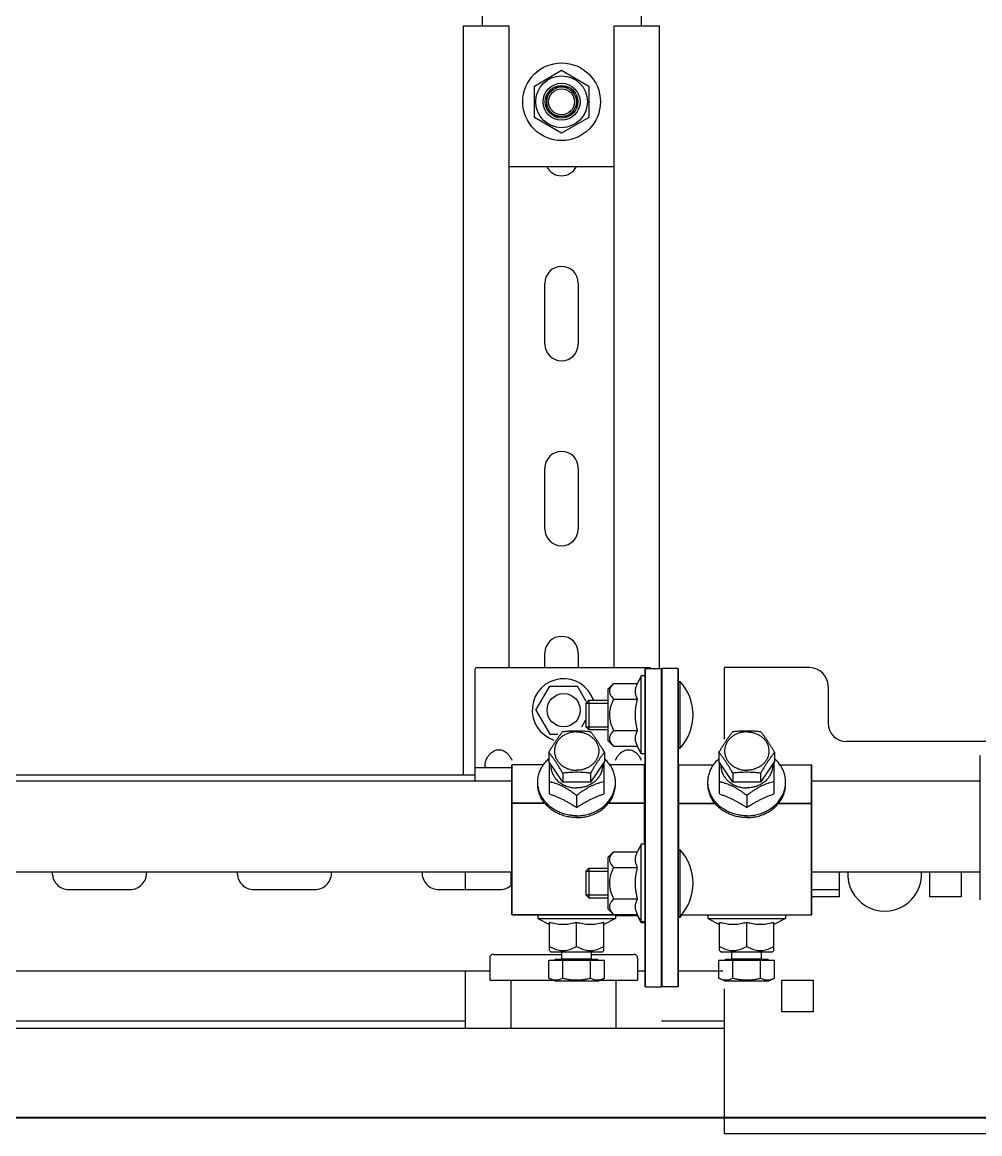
# Model space of a CAD drawing. Header units: millimetres. Extents: x 21899 to 38731, y -5425 to 3612.
# Drawn here: x 23360.2 to 23619.1, y -2794.9 to -2494.4 of the extents above; entities that cross this region are included whole.
import ezdxf

# ---------------------------------------------------------------- set-up
doc = ezdxf.new("R2010")
doc.units = ezdxf.units.MM

msp = doc.modelspace()

# ---------------------------------------------------------------- linework, layer by layer
at = {"color": 3, "linetype": 'Continuous'}
for p, q in [((23484.51, -2487.45), (23484.51, -2495.45)), ((23527.51, -2487.45), (23527.51, -2495.45)), ((23491.81, -2533.45), (23520.21, -2533.45)), ((23482.57, -2669.41), (23482.57, -2699.47)), ((23483.07, -2668.91), (23530.07, -2668.91)), ((23482.57, -2695.91), (23492.57, -2695.91))]:
    msp.add_line(p, q, dxfattribs=at)
at = {"color": 7, "linetype": 'Continuous'}
for p, q in [((23479.51, -2495.45), (23491.81, -2495.45)), ((23479.51, -2697.91), (23479.51, -2495.45)), ((23491.81, -2668.91), (23491.81, -2495.45)), ((23520.21, -2495.45), (23532.51, -2495.45)), ((23520.21, -2668.91), (23520.21, -2495.45)), ((23532.51, -2669.16), (23532.51, -2495.45)), ((23498.65, -2511.7), (23506.01, -2507.45)), ((23506.01, -2507.45), (23513.37, -2511.7)), ((23498.65, -2520.2), (23498.65, -2511.7)), ((23513.37, -2511.7), (23513.37, -2520.2)), ((23502.01, -2517.75), (23502.01, -2514.14)), ((23504.21, -2511.95), (23507.8, -2511.95)), ((23510.01, -2514.14), (23510.01, -2517.75)), ((23506.01, -2524.45), (23498.65, -2520.2)), ((23507.8, -2519.95), (23504.21, -2519.95)), ((23513.37, -2520.2), (23506.01, -2524.45)), ((23501.51, -2581.45), (23501.51, -2564.95)), ((23510.51, -2564.95), (23510.51, -2581.45)), ((23501.51, -2631.45), (23501.51, -2614.95)), ((23510.51, -2614.95), (23510.51, -2631.45)), ((23501.51, -2668.91), (23501.51, -2664.95)), ((23510.51, -2664.95), (23510.51, -2668.91)), ((23528.57, -2755.06), (23528.57, -2669.26)), ((23528.67, -2669.16), (23532.97, -2669.16)), ((23533.07, -2669.26), (23533.07, -2755.06)), ((23537.47, -2669.16), (23533.17, -2669.16)), ((23537.57, -2669.26), (23537.57, -2755.06)), ((23573.07, -2668.91), (23550.07, -2668.91)), ((23550.07, -2688.24), (23550.07, -2668.91)), ((23499.07, -2680.41), (23502.82, -2673.92)), ((23502.82, -2673.92), (23510.32, -2673.92)), ((23512.7, -2678.04), (23510.32, -2673.92)), ((23518.57, -2674.67), (23520.07, -2673.17)), ((23520.07, -2673.17), (23526.55, -2673.17)), ((23527.57, -2671.17), (23526.55, -2673.17)), ((23527.57, -2692.17), (23527.57, -2671.17)), ((23528.57, -2671.17), (23527.57, -2671.17)), ((23537.57, -2672.67), (23538.07, -2672.67)), ((23538.07, -2690.67), (23538.07, -2672.67)), ((23578.07, -2673.91), (23578.07, -2683.91)), ((23518.57, -2688.67), (23518.57, -2674.67)), ((23512.57, -2678.47), (23513.37, -2677.67)), ((23512.57, -2678.47), (23512.57, -2684.87)), ((23513.37, -2677.67), (23513.37, -2683.67)), ((23513.37, -2677.67), (23518.57, -2677.67)), ((23520.07, -2677.42), (23526.55, -2677.42)), ((23499.07, -2680.41), (23502.82, -2686.91)), ((23511.49, -2684.89), (23512.57, -2683.01)), ((23512.57, -2684.87), (23513.37, -2685.67)), ((23513.37, -2683.67), (23513.37, -2685.67)), ((23513.37, -2685.67), (23518.57, -2685.67)), ((23520.07, -2685.92), (23526.55, -2685.92)), ((23502.82, -2686.91), (23504.97, -2686.91)), ((23518.57, -2688.67), (23520.07, -2690.17)), ((23639.93, -2688.91), (23583.07, -2688.91)), ((23502.57, -2691.81), (23502.57, -2694.26)), ((23517.57, -2691.81), (23517.57, -2694.26)), ((23520.07, -2690.17), (23526.55, -2690.17)), ((23527.57, -2692.17), (23526.55, -2690.17)), ((23528.57, -2692.17), (23527.57, -2692.17)), ((23537.57, -2690.67), (23538.07, -2690.67)), ((23548.57, -2691.81), (23548.57, -2694.26)), ((23563.57, -2691.81), (23563.57, -2694.26)), ((23501.11, -2695.17), (23492.67, -2695.17)), ((23506.32, -2699.89), (23502.57, -2694.26)), ((23502.71, -2703.03), (23502.71, -2694.47)), ((23517.57, -2694.26), (23513.82, -2699.89)), ((23517.43, -2694.47), (23517.43, -2703.03)), ((23528.47, -2695.17), (23519.04, -2695.17)), ((23537.67, -2695.17), (23547.11, -2695.17)), ((23552.32, -2699.89), (23548.57, -2694.26)), ((23548.71, -2703.03), (23548.71, -2694.47)), ((23563.57, -2694.26), (23559.82, -2699.89)), ((23563.43, -2694.47), (23563.43, -2703.03)), ((23565.04, -2695.17), (23573.47, -2695.17)), ((23619.07, -2692.66), (23619.07, -2731.66)), ((23172.57, -2697.91), (23482.57, -2697.91)), ((23492.57, -2735.66), (23492.57, -2695.27)), ((23506.32, -2697.44), (23506.32, -2699.89)), ((23513.82, -2697.44), (23513.82, -2699.89)), ((23552.32, -2697.44), (23552.32, -2699.89)), ((23559.82, -2697.44), (23559.82, -2699.89)), ((23573.57, -2695.27), (23573.57, -2735.66)), ((23172.57, -2699.47), (23492.57, -2699.47)), ((23513.82, -2699.89), (23506.32, -2699.89)), ((23559.82, -2699.89), (23552.32, -2699.89)), ((23573.57, -2699.47), (23619.07, -2699.47)), ((23510.07, -2703.47), (23510.07, -2706.71)), ((23556.07, -2703.47), (23556.07, -2706.71)), ((23518.57, -2720.16), (23520.07, -2718.66)), ((23520.07, -2718.66), (23526.55, -2718.66)), ((23527.57, -2716.66), (23526.55, -2718.66)), ((23527.57, -2737.88), (23527.57, -2716.66)), ((23528.57, -2716.66), (23527.57, -2716.66)), ((23537.57, -2718.16), (23538.07, -2718.16)), ((23538.07, -2736.38), (23538.07, -2718.16)), ((23518.57, -2734.16), (23518.57, -2720.16)), ((23172.57, -2724.08), (23492.57, -2724.08)), ((23480.07, -2728.91), (23480.07, -2724.08)), ((23492.37, -2727.51), (23492.37, -2724.08)), ((23512.57, -2723.96), (23513.37, -2723.16)), ((23512.57, -2723.96), (23512.57, -2730.36)), ((23513.37, -2723.16), (23513.37, -2729.16)), ((23513.37, -2723.16), (23518.57, -2723.16)), ((23520.07, -2722.91), (23526.55, -2722.91)), ((23573.57, -2724.08), (23619.07, -2724.08)), ((23581.07, -2724.08), (23581.07, -2730.91)), ((23605.57, -2730.91), (23605.57, -2724.08)), ((23614.07, -2724.08), (23614.07, -2730.91)), ((23372.82, -2728.91), (23389.32, -2728.91)), ((23422.82, -2728.91), (23439.32, -2728.91)), ((23472.82, -2728.91), (23489.32, -2728.91)), ((23512.57, -2730.36), (23513.37, -2731.16)), ((23513.37, -2729.16), (23513.37, -2731.16)), ((23513.37, -2731.16), (23518.57, -2731.16)), ((23573.57, -2728.91), (23581.07, -2728.91)), ((23581.07, -2730.91), (23573.57, -2730.91)), ((23614.07, -2730.91), (23605.57, -2730.91)), ((23518.57, -2734.16), (23520.07, -2735.66)), ((23520.07, -2731.41), (23526.55, -2731.41)), ((23492.67, -2735.76), (23526.6, -2735.76)), ((23499.57, -2735.76), (23499.57, -2736.76)), ((23499.57, -2736.76), (23502.71, -2738.37)), ((23499.57, -2736.76), (23520.57, -2736.76)), ((23520.57, -2736.76), (23517.43, -2738.37)), ((23520.07, -2735.66), (23526.55, -2735.66)), ((23520.57, -2735.76), (23520.57, -2736.76)), ((23520.57, -2735.88), (23526.55, -2735.88)), ((23527.57, -2737.66), (23526.55, -2735.66)), ((23527.57, -2737.88), (23526.55, -2735.88)), ((23537.57, -2736.16), (23538.07, -2736.16)), ((23537.57, -2736.38), (23538.07, -2736.38)), ((23538.4, -2735.76), (23573.47, -2735.76)), ((23545.57, -2735.76), (23545.57, -2736.76)), ((23545.57, -2736.76), (23548.71, -2738.37)), ((23545.57, -2736.76), (23566.57, -2736.76)), ((23566.57, -2736.76), (23563.43, -2738.37)), ((23566.57, -2735.76), (23566.57, -2736.76)), ((23502.71, -2745.4), (23502.71, -2737.79)), ((23510.07, -2744.26), (23510.07, -2737.79)), ((23517.43, -2745.4), (23517.43, -2737.79)), ((23528.57, -2737.66), (23527.57, -2737.66)), ((23528.57, -2737.88), (23527.57, -2737.88)), ((23548.71, -2745.4), (23548.71, -2737.79)), ((23556.07, -2744.26), (23556.07, -2737.79)), ((23563.43, -2745.4), (23563.43, -2737.79)), ((23503.07, -2745.76), (23502.71, -2745.4)), ((23503.07, -2745.76), (23517.07, -2745.76)), ((23506.07, -2747.66), (23506.07, -2745.76)), ((23514.07, -2747.66), (23514.07, -2745.76)), ((23517.07, -2745.76), (23517.43, -2745.4)), ((23549.07, -2745.76), (23548.71, -2745.4)), ((23549.07, -2745.76), (23563.07, -2745.76)), ((23552.07, -2747.66), (23552.07, -2745.76)), ((23560.07, -2747.66), (23560.07, -2745.76)), ((23563.07, -2745.76), (23563.43, -2745.4)), ((23486.57, -2747.41), (23486.57, -2753.41)), ((23487.57, -2746.41), (23506.07, -2746.41)), ((23502.57, -2752.86), (23502.57, -2747.96)), ((23502.57, -2747.96), (23517.57, -2747.96)), ((23504.32, -2747.96), (23504.32, -2747.76)), ((23504.32, -2747.76), (23515.82, -2747.76)), ((23506.32, -2752.86), (23506.32, -2747.96)), ((23513.82, -2752.86), (23513.82, -2747.96)), ((23514.07, -2746.41), (23525.57, -2746.41)), ((23515.82, -2747.96), (23515.82, -2747.76)), ((23517.57, -2752.86), (23517.57, -2747.96)), ((23526.57, -2747.41), (23526.57, -2753.41)), ((23548.57, -2752.86), (23548.57, -2747.96)), ((23548.57, -2747.96), (23563.57, -2747.96)), ((23550.32, -2747.96), (23550.32, -2747.76)), ((23550.32, -2747.76), (23561.82, -2747.76)), ((23552.32, -2752.86), (23552.32, -2747.96)), ((23559.82, -2752.86), (23559.82, -2747.96)), ((23561.82, -2747.96), (23561.82, -2747.76)), ((23563.57, -2752.86), (23563.57, -2747.96)), ((23171.26, -2750.91), (23486.57, -2750.91)), ((23480.07, -2766.41), (23480.07, -2750.91)), ((23526.57, -2750.91), (23528.57, -2750.91)), ((23537.57, -2750.91), (23549.58, -2750.91)), ((23486.57, -2753.41), (23503.58, -2753.41)), ((23492.37, -2766.41), (23492.37, -2753.41)), ((23504.07, -2753.56), (23502.57, -2752.86)), ((23504.07, -2753.56), (23516.07, -2753.56)), ((23516.07, -2753.56), (23517.57, -2752.86)), ((23516.57, -2753.41), (23526.57, -2753.41)), ((23520.77, -2766.41), (23520.77, -2753.41)), ((23528.67, -2755.16), (23532.97, -2755.16)), ((23537.47, -2755.16), (23533.17, -2755.16)), ((23550.07, -2753.56), (23548.57, -2752.86)), ((23550.07, -2753.56), (23562.07, -2753.56)), ((23562.07, -2753.56), (23563.57, -2752.86)), ((23565.57, -2753.41), (23574.07, -2753.41)), ((23565.57, -2761.91), (23565.57, -2753.41)), ((23574.07, -2753.41), (23574.07, -2761.91)), ((23550.07, -2794.91), (23550.07, -2755.76)), ((23574.07, -2761.91), (23565.57, -2761.91)), ((23550.07, -2766.47), (22334.07, -2766.47)), ((23480.07, -2764.47), (23136.44, -2764.47)), ((23480.07, -2766.41), (23533.07, -2766.41)), ((23550.07, -2764.47), (23533.07, -2764.47)), ((25027.76, -2790.56), (22358.76, -2790.56)), ((23686.07, -2794.91), (23550.07, -2794.91))]:
    msp.add_line(p, q, dxfattribs=at)
at = {"color": 9, "linetype": 'Continuous'}
for p, q in [((23528.67, -2755.16), (23528.67, -2669.16)), ((23532.97, -2669.16), (23532.97, -2755.16)), ((23533.17, -2755.16), (23533.17, -2669.16)), ((23537.47, -2669.16), (23537.47, -2755.16)), ((23492.67, -2735.76), (23492.67, -2695.17)), ((23528.47, -2716.66), (23528.47, -2695.17)), ((23537.67, -2718.16), (23537.67, -2695.17)), ((23573.47, -2695.17), (23573.47, -2735.76)), ((23501.08, -2695.22), (23492.67, -2695.22)), ((23528.47, -2695.22), (23519.07, -2695.22)), ((23537.67, -2695.22), (23547.08, -2695.22)), ((23565.07, -2695.22), (23573.47, -2695.22)), ((23501.43, -2705.51), (23492.67, -2705.51)), ((23501.5, -2705.61), (23492.67, -2705.61)), ((23528.47, -2705.61), (23518.65, -2705.61)), ((23528.47, -2705.51), (23518.72, -2705.51)), ((23537.67, -2705.51), (23547.43, -2705.51)), ((23537.67, -2705.61), (23547.5, -2705.61)), ((23564.65, -2705.61), (23573.47, -2705.61)), ((23564.72, -2705.51), (23573.47, -2705.51)), ((23526.58, -2735.71), (23492.67, -2735.71)), ((23538.44, -2735.71), (23573.47, -2735.71)), ((23506.07, -2747.66), (23514.07, -2747.66)), ((23552.07, -2747.66), (23560.07, -2747.66)), ((25027.76, -2790.69), (22358.76, -2790.69))]:
    msp.add_line(p, q, dxfattribs=at)
at = {"color": 2, "linetype": 'Continuous'}
for p, q in [((23512.57, -2678.47), (23518.57, -2678.47)), ((23512.57, -2684.87), (23518.57, -2684.87)), ((23512.57, -2723.96), (23518.57, -2723.96)), ((23512.57, -2730.36), (23518.57, -2730.36))]:
    msp.add_line(p, q, dxfattribs=at)
at = {"color": 7, "linetype": 'Continuous'}
for centre, radius in [((23506.01, -2515.95), 10.5), ((23506.01, -2515.95), 7), ((23506.01, -2515.95), 5), ((23506.01, -2515.95), 4.4), ((23506.01, -2515.95), 4), ((23506.01, -2515.95), 3.51), ((23506.57, -2680.41), 4.5)]:
    msp.add_circle(centre, radius, dxfattribs=at)
for centre, radius, start, end in [((23506.01, -2531.45), 4.5, 206.6609, 333.3391), ((23506.01, -2564.95), 4.5, 0, 180), ((23506.01, -2581.45), 4.5, 180, 0), ((23506.01, -2614.95), 4.5, 0, 180), ((23506.01, -2631.45), 4.5, 180, 0), ((23506.01, -2664.95), 4.5, 0, 180), ((23528.67, -2669.26), 0.1, 90, 180), ((23532.97, -2669.26), 0.1, 0, 90), ((23533.17, -2669.26), 0.1, 90, 180), ((23537.47, -2669.26), 0.1, 0, 90), ((23573.07, -2673.91), 5, 0, 90), ((23506.57, -2680.41), 8.5, 18.8691, 251.784), ((23528.25, -2681.67), 13.32, 317.499, 42.501), ((23583.07, -2683.91), 5, 180, 270), ((23528.47, -2695.07), 0.1, 270, 360), ((23537.67, -2695.07), 0.1, 180, 270), ((23528.25, -2727.16), 13.32, 317.499, 42.501), ((23372.82, -2724.41), 4.5, 175.7152, 270), ((23389.32, -2724.41), 4.5, 270, 4.2848), ((23422.82, -2724.41), 4.5, 175.7152, 270), ((23439.32, -2724.41), 4.5, 270, 4.2848), ((23472.82, -2724.41), 4.5, 175.7152, 270), ((23593.37, -2724.71), 10, 176.384, 3.616), ((23489.32, -2724.41), 4.5, 270, 318.2856), ((23492.67, -2735.66), 0.1, 180, 270), ((23528.25, -2727.38), 13.32, 317.499, 320.9247), ((23573.47, -2735.66), 0.1, 270, 0), ((23487.57, -2747.41), 1, 90, 180), ((23505.97, -2747.66), 0.1, 270, 0), ((23514.17, -2747.66), 0.1, 180, 270), ((23525.57, -2747.41), 1, 0, 90), ((23551.97, -2747.66), 0.1, 270, 0), ((23560.17, -2747.66), 0.1, 180, 270), ((23528.67, -2755.06), 0.1, 180, 270), ((23532.97, -2755.06), 0.1, 270, 0), ((23533.17, -2755.06), 0.1, 180, 270), ((23537.47, -2755.06), 0.1, 270, 360)]:
    msp.add_arc(centre, radius, start, end, dxfattribs=at)
at = {"color": 3, "linetype": 'Continuous'}
msp.add_arc((23483.07, -2669.41), 0.5, 90, 180, dxfattribs=at)
at = {"color": 7, "linetype": 'Continuous'}
for points, start_tangent, end_tangent in [([(23520.07, -2673.17), (23519.65, -2673.63), (23519.33, -2674.07), (23519.11, -2674.48), (23518.98, -2674.89), (23518.93, -2675.29), (23518.98, -2675.7), (23519.11, -2676.1), (23519.33, -2676.52), (23519.65, -2676.95), (23520.07, -2677.42)], (-0.707107, -0.707107), (0.707107, -0.707107)), ([(23526.55, -2677.42), (23526.34, -2676.98), (23526.18, -2676.55), (23526.07, -2676.13), (23525.99, -2675.71), (23525.97, -2675.29), (23525.99, -2674.87), (23526.07, -2674.46), (23526.18, -2674.04), (23526.34, -2673.61), (23526.55, -2673.17)], (-0.455111, 0.890435), (0.455111, 0.890435)), ([(23520.07, -2677.42), (23519.65, -2678.35), (23519.33, -2679.22), (23519.11, -2680.05), (23518.98, -2680.86), (23518.93, -2681.67), (23518.98, -2682.47), (23519.11, -2683.29), (23519.33, -2684.12), (23519.65, -2684.99), (23520.07, -2685.92)], (-0.447214, -0.894427), (0.447214, -0.894427)), ([(23526.55, -2685.92), (23526.32, -2684.94), (23526.15, -2684), (23526.04, -2683.06), (23525.98, -2682.13), (23525.98, -2681.2), (23526.04, -2680.27), (23526.15, -2679.34), (23526.32, -2678.4), (23526.55, -2677.42)], (-0.247598, 0.968863), (0.247598, 0.968863)), ([(23506.32, -2686.19), (23507.28, -2686.09), (23508.22, -2686.01), (23509.14, -2685.97), (23510.07, -2685.95)], (0.993273, 0.115793), (1, 0)), ([(23510.07, -2685.95), (23511, -2685.97), (23511.93, -2686.01), (23512.86, -2686.09), (23513.82, -2686.19)], (1, 0), (0.993273, -0.115793)), ([(23520.07, -2685.92), (23519.65, -2686.38), (23519.33, -2686.82), (23519.11, -2687.23), (23518.98, -2687.64), (23518.93, -2688.04), (23518.98, -2688.45), (23519.11, -2688.85), (23519.33, -2689.27), (23519.65, -2689.7), (23520.07, -2690.17)], (-0.707107, -0.707107), (0.707107, -0.707107)), ([(23526.55, -2690.17), (23526.32, -2689.68), (23526.15, -2689.21), (23526.04, -2688.74), (23525.98, -2688.27), (23525.98, -2687.81), (23526.04, -2687.34), (23526.15, -2686.88), (23526.32, -2686.41), (23526.55, -2685.92)], (-0.455111, 0.890435), (0.455111, 0.890435)), ([(23552.32, -2686.19), (23553.28, -2686.09), (23554.22, -2686.01), (23555.14, -2685.97), (23556.07, -2685.95)], (0.993273, 0.115793), (1, 0)), ([(23556.07, -2685.95), (23557, -2685.97), (23557.93, -2686.01), (23558.86, -2686.09), (23559.82, -2686.19)], (1, 0), (0.993273, -0.115793)), ([(23502.57, -2691.81), (23503.06, -2690.99), (23503.52, -2690.21), (23503.99, -2689.48), (23504.45, -2688.77), (23504.91, -2688.09), (23505.37, -2687.44), (23505.84, -2686.81), (23506.32, -2686.19)], (0.499761, 0.866163), (0.61959, 0.784925)), ([(23510.07, -2686.27), (23509.09, -2686.34), (23508.13, -2686.55), (23507.22, -2686.89), (23506.39, -2687.36), (23505.66, -2687.94), (23505.05, -2688.62), (23504.58, -2689.38), (23504.26, -2690.19), (23504.09, -2691.03), (23504.09, -2691.89), (23504.26, -2692.74), (23504.58, -2693.55), (23505.05, -2694.31), (23505.66, -2694.98), (23506.39, -2695.56), (23507.22, -2696.03), (23508.13, -2696.38), (23509.09, -2696.59), (23510.07, -2696.66)], (-1, 0), (1, 0)), ([(23510.07, -2686.27), (23511.06, -2686.34), (23512.02, -2686.55), (23512.93, -2686.89), (23513.76, -2687.36), (23514.49, -2687.94), (23515.1, -2688.62), (23515.57, -2689.38), (23515.89, -2690.19), (23516.05, -2691.03), (23516.05, -2691.89), (23515.89, -2692.74), (23515.57, -2693.55), (23515.1, -2694.31), (23514.49, -2694.98), (23513.76, -2695.56), (23512.93, -2696.03), (23512.02, -2696.38), (23511.06, -2696.59), (23510.07, -2696.66)], (1, 0), (-1, 0)), ([(23513.82, -2686.19), (23514.31, -2686.81), (23514.77, -2687.44), (23515.24, -2688.09), (23515.7, -2688.77), (23516.16, -2689.48), (23516.62, -2690.22), (23517.09, -2690.99), (23517.57, -2691.81)], (0.61959, -0.784925), (0.499761, -0.866163)), ([(23548.57, -2691.81), (23549.06, -2690.99), (23549.52, -2690.21), (23549.99, -2689.48), (23550.45, -2688.77), (23550.91, -2688.09), (23551.37, -2687.44), (23551.84, -2686.81), (23552.32, -2686.19)], (0.499761, 0.866163), (0.61959, 0.784925)), ([(23556.07, -2686.27), (23555.09, -2686.34), (23554.13, -2686.55), (23553.22, -2686.89), (23552.39, -2687.36), (23551.66, -2687.94), (23551.05, -2688.62), (23550.58, -2689.38), (23550.26, -2690.19), (23550.09, -2691.03), (23550.09, -2691.89), (23550.26, -2692.74), (23550.58, -2693.55), (23551.05, -2694.31), (23551.66, -2694.98), (23552.39, -2695.56), (23553.22, -2696.03), (23554.13, -2696.38), (23555.09, -2696.59), (23556.07, -2696.66)], (-1, 0), (1, 0)), ([(23556.07, -2686.27), (23557.06, -2686.34), (23558.02, -2686.55), (23558.93, -2686.89), (23559.76, -2687.36), (23560.49, -2687.94), (23561.1, -2688.62), (23561.57, -2689.38), (23561.89, -2690.19), (23562.05, -2691.03), (23562.05, -2691.89), (23561.89, -2692.74), (23561.57, -2693.55), (23561.1, -2694.31), (23560.49, -2694.98), (23559.76, -2695.56), (23558.93, -2696.03), (23558.02, -2696.38), (23557.06, -2696.59), (23556.07, -2696.66)], (1, 0), (-1, 0)), ([(23559.82, -2686.19), (23560.31, -2686.81), (23560.77, -2687.44), (23561.24, -2688.09), (23561.7, -2688.77), (23562.16, -2689.48), (23562.62, -2690.22), (23563.09, -2690.99), (23563.57, -2691.81)], (0.61959, -0.784925), (0.499761, -0.866163)), ([(23506.32, -2697.44), (23505.84, -2696.61), (23505.37, -2695.84), (23504.91, -2695.1), (23504.45, -2694.39), (23503.99, -2693.71), (23503.52, -2693.06), (23503.06, -2692.44), (23502.57, -2691.81)], (-0.499761, 0.866163), (-0.61959, 0.784925)), ([(23517.57, -2691.81), (23517.09, -2692.44), (23516.62, -2693.06), (23516.16, -2693.71), (23515.7, -2694.39), (23515.24, -2695.1), (23514.77, -2695.84), (23514.31, -2696.61), (23513.82, -2697.44)], (-0.61959, -0.784925), (-0.499761, -0.866163)), ([(23552.32, -2697.44), (23551.84, -2696.61), (23551.37, -2695.84), (23550.91, -2695.1), (23550.45, -2694.39), (23549.99, -2693.71), (23549.52, -2693.06), (23549.06, -2692.44), (23548.57, -2691.81)], (-0.499761, 0.866163), (-0.61959, 0.784925)), ([(23563.57, -2691.81), (23563.09, -2692.44), (23562.62, -2693.06), (23562.16, -2693.71), (23561.7, -2694.39), (23561.24, -2695.1), (23560.77, -2695.84), (23560.31, -2696.61), (23559.82, -2697.44)], (-0.61959, -0.784925), (-0.499761, -0.866163)), ([(23492.57, -2695.27), (23492.59, -2695.22), (23492.62, -2695.18), (23492.67, -2695.17)], (0, 1), (1, 0)), ([(23499.57, -2699.86), (23499.6, -2699.24), (23499.79, -2698.01), (23500.18, -2696.82), (23500.75, -2695.68), (23501.09, -2695.15)], (0, 1), (0.572944, 0.819594)), ([(23501.09, -2695.15), (23501.5, -2694.62), (23502.4, -2693.66), (23502.57, -2693.51)], (0.572944, 0.819594), (0.748528, 0.663103)), ([(23503.08, -2695.05), (23503.1, -2695.86), (23503.29, -2696.85), (23503.66, -2697.8), (23504.21, -2698.68), (23504.92, -2699.47), (23505.77, -2700.15), (23506.74, -2700.7), (23507.8, -2701.1), (23508.92, -2701.34), (23510.07, -2701.43)], (-0.059871, -0.998206), (1, 0)), ([(23517.06, -2695.05), (23517.05, -2695.86), (23516.86, -2696.85), (23516.48, -2697.8), (23515.93, -2698.68), (23515.22, -2699.47), (23514.37, -2700.15), (23513.41, -2700.7), (23512.35, -2701.1), (23511.23, -2701.34), (23510.07, -2701.43)], (0.059871, -0.998206), (-1, 0)), ([(23519.06, -2695.15), (23518.65, -2694.62), (23517.75, -2693.66), (23517.58, -2693.51)], (-0.572944, 0.819594), (-0.748528, 0.663103)), ([(23520.57, -2699.86), (23520.55, -2699.24), (23520.35, -2698.01), (23519.97, -2696.82), (23519.4, -2695.68), (23519.06, -2695.15)], (0, 1), (-0.572944, 0.819594)), ([(23545.57, -2699.86), (23545.6, -2699.24), (23545.79, -2698.01), (23546.18, -2696.82), (23546.75, -2695.68), (23547.09, -2695.15)], (0, 1), (0.572944, 0.819594)), ([(23547.09, -2695.15), (23547.5, -2694.62), (23548.4, -2693.66), (23548.57, -2693.51)], (0.572944, 0.819594), (0.748528, 0.663103)), ([(23549.08, -2695.05), (23549.1, -2695.86), (23549.29, -2696.85), (23549.66, -2697.8), (23550.21, -2698.68), (23550.92, -2699.47), (23551.77, -2700.15), (23552.74, -2700.7), (23553.8, -2701.1), (23554.92, -2701.34), (23556.07, -2701.43)], (-0.059871, -0.998206), (1, 0)), ([(23563.06, -2695.05), (23563.05, -2695.86), (23562.86, -2696.85), (23562.48, -2697.8), (23561.93, -2698.68), (23561.22, -2699.47), (23560.37, -2700.15), (23559.41, -2700.7), (23558.35, -2701.1), (23557.23, -2701.34), (23556.07, -2701.43)], (0.059871, -0.998206), (-1, 0)), ([(23565.06, -2695.15), (23564.65, -2694.62), (23563.75, -2693.66), (23563.58, -2693.51)], (-0.572944, 0.819594), (-0.748528, 0.663103)), ([(23566.57, -2699.86), (23566.55, -2699.24), (23566.35, -2698.01), (23565.97, -2696.82), (23565.4, -2695.68), (23565.06, -2695.15)], (0, 1), (-0.572944, 0.819594)), ([(23573.57, -2695.27), (23573.56, -2695.22), (23573.52, -2695.18), (23573.47, -2695.17)], (0, 1), (-1, 0)), ([(23510.07, -2697.2), (23509.14, -2697.22), (23508.21, -2697.26), (23507.28, -2697.34), (23506.32, -2697.44)], (-1, 0), (-0.993273, -0.115793)), ([(23513.82, -2697.44), (23512.86, -2697.34), (23511.93, -2697.26), (23511, -2697.22), (23510.07, -2697.2)], (-0.993273, 0.115793), (-1, 0)), ([(23556.07, -2697.2), (23555.14, -2697.22), (23554.21, -2697.26), (23553.28, -2697.34), (23552.32, -2697.44)], (-1, 0), (-0.993273, -0.115793)), ([(23559.82, -2697.44), (23558.86, -2697.34), (23557.93, -2697.26), (23557, -2697.22), (23556.07, -2697.2)], (-0.993273, 0.115793), (-1, 0)), ([(23499.59, -2700.36), (23499.57, -2699.86)], (-0.06335, 0.997991), (0, 1)), ([(23510.07, -2709.46), (23508.64, -2709.37), (23507.24, -2709.12), (23505.89, -2708.7), (23504.62, -2708.13), (23503.45, -2707.42), (23502.4, -2706.57), (23501.5, -2705.61), (23500.75, -2704.55), (23500.18, -2703.41), (23499.79, -2702.21), (23499.6, -2700.98), (23499.57, -2700.36)], (-1, 0), (0, 1)), ([(23510.07, -2708.96), (23508.64, -2708.87), (23507.24, -2708.62), (23505.89, -2708.2), (23504.62, -2707.63), (23503.45, -2706.92), (23502.4, -2706.07), (23501.5, -2705.11), (23500.75, -2704.05), (23500.18, -2702.91), (23499.79, -2701.71), (23499.6, -2700.48), (23499.59, -2700.36)], (-1, 0), (-0.06335, 0.997991)), ([(23510.07, -2703.47), (23509.27, -2702.86), (23508.52, -2702.32), (23507.79, -2701.85), (23507.09, -2701.44), (23506.39, -2701.07), (23505.7, -2700.74), (23504.99, -2700.45), (23504.27, -2700.2), (23503.52, -2699.99), (23502.71, -2699.79)], (-0.785188, 0.619258), (-0.978392, 0.206759)), ([(23517.43, -2699.79), (23516.63, -2699.99), (23515.87, -2700.2), (23515.15, -2700.45), (23514.45, -2700.74), (23513.75, -2701.07), (23513.06, -2701.44), (23512.35, -2701.85), (23511.63, -2702.32), (23510.88, -2702.86), (23510.07, -2703.47)], (-0.978392, -0.206759), (-0.785188, -0.619258)), ([(23510.07, -2709.46), (23511.5, -2709.37), (23512.91, -2709.12), (23514.26, -2708.7), (23515.53, -2708.13), (23516.7, -2707.42), (23517.75, -2706.57), (23518.65, -2705.61), (23519.4, -2704.55), (23519.97, -2703.41), (23520.35, -2702.21), (23520.55, -2700.98), (23520.57, -2700.36)], (1, 0), (0, 1)), ([(23510.07, -2708.96), (23511.5, -2708.87), (23512.91, -2708.62), (23514.26, -2708.2), (23515.53, -2707.63), (23516.7, -2706.92), (23517.75, -2706.07), (23518.65, -2705.11), (23519.4, -2704.05), (23519.97, -2702.91), (23520.35, -2701.71), (23520.55, -2700.48), (23520.56, -2700.36)], (1, 0), (0.06335, 0.997991)), ([(23520.56, -2700.36), (23520.57, -2699.86)], (0.06335, 0.997991), (0, 1)), ([(23545.59, -2700.36), (23545.57, -2699.86)], (-0.06335, 0.997991), (0, 1)), ([(23556.07, -2709.46), (23554.64, -2709.37), (23553.24, -2709.12), (23551.89, -2708.7), (23550.62, -2708.13), (23549.45, -2707.42), (23548.4, -2706.57), (23547.5, -2705.61), (23546.75, -2704.55), (23546.18, -2703.41), (23545.79, -2702.21), (23545.6, -2700.98), (23545.57, -2700.36)], (-1, 0), (0, 1)), ([(23556.07, -2708.96), (23554.64, -2708.87), (23553.24, -2708.62), (23551.89, -2708.2), (23550.62, -2707.63), (23549.45, -2706.92), (23548.4, -2706.07), (23547.5, -2705.11), (23546.75, -2704.05), (23546.18, -2702.91), (23545.79, -2701.71), (23545.6, -2700.48), (23545.59, -2700.36)], (-1, 0), (-0.06335, 0.997991)), ([(23556.07, -2703.47), (23555.27, -2702.86), (23554.52, -2702.32), (23553.79, -2701.85), (23553.09, -2701.44), (23552.39, -2701.07), (23551.7, -2700.74), (23550.99, -2700.45), (23550.27, -2700.2), (23549.52, -2699.99), (23548.71, -2699.79)], (-0.785188, 0.619258), (-0.978392, 0.206759)), ([(23563.43, -2699.79), (23562.63, -2699.99), (23561.87, -2700.2), (23561.15, -2700.45), (23560.45, -2700.74), (23559.75, -2701.07), (23559.06, -2701.44), (23558.35, -2701.85), (23557.63, -2702.32), (23556.88, -2702.86), (23556.07, -2703.47)], (-0.978392, -0.206759), (-0.785188, -0.619258)), ([(23556.07, -2709.46), (23557.5, -2709.37), (23558.91, -2709.12), (23560.26, -2708.7), (23561.53, -2708.13), (23562.7, -2707.42), (23563.75, -2706.57), (23564.65, -2705.61), (23565.4, -2704.55), (23565.97, -2703.41), (23566.35, -2702.21), (23566.55, -2700.98), (23566.57, -2700.36)], (1, 0), (0, 1)), ([(23556.07, -2708.96), (23557.5, -2708.87), (23558.91, -2708.62), (23560.26, -2708.2), (23561.53, -2707.63), (23562.7, -2706.92), (23563.75, -2706.07), (23564.65, -2705.11), (23565.4, -2704.05), (23565.97, -2702.91), (23566.35, -2701.71), (23566.55, -2700.48), (23566.56, -2700.36)], (1, 0), (0.06335, 0.997991)), ([(23566.56, -2700.36), (23566.57, -2699.86)], (0.06335, 0.997991), (0, 1)), ([(23502.71, -2703.03), (23503.56, -2703.34), (23504.38, -2703.67), (23505.19, -2704.01), (23505.99, -2704.39), (23506.8, -2704.79), (23507.6, -2705.22), (23508.41, -2705.68), (23509.23, -2706.18), (23510.07, -2706.71)], (0.943134, -0.332412), (0.839384, -0.543539)), ([(23510.07, -2706.71), (23510.92, -2706.18), (23511.74, -2705.68), (23512.54, -2705.22), (23513.35, -2704.79), (23514.16, -2704.38), (23514.96, -2704.01), (23515.77, -2703.67), (23516.59, -2703.34), (23517.43, -2703.03)], (0.839384, 0.543539), (0.943134, 0.332412)), ([(23548.71, -2703.03), (23549.56, -2703.34), (23550.38, -2703.67), (23551.19, -2704.01), (23551.99, -2704.39), (23552.8, -2704.79), (23553.6, -2705.22), (23554.41, -2705.68), (23555.23, -2706.18), (23556.07, -2706.71)], (0.943134, -0.332412), (0.839384, -0.543539)), ([(23556.07, -2706.71), (23556.92, -2706.18), (23557.74, -2705.68), (23558.54, -2705.22), (23559.35, -2704.79), (23560.16, -2704.38), (23560.96, -2704.01), (23561.77, -2703.67), (23562.59, -2703.34), (23563.43, -2703.03)], (0.839384, 0.543539), (0.943134, 0.332412)), ([(23520.07, -2718.66), (23519.65, -2719.13), (23519.33, -2719.56), (23519.11, -2719.98), (23518.98, -2720.39), (23518.93, -2720.79), (23518.98, -2721.19), (23519.11, -2721.6), (23519.33, -2722.01), (23519.65, -2722.45), (23520.07, -2722.91)], (-0.707107, -0.707107), (0.707107, -0.707107)), ([(23526.55, -2722.91), (23526.34, -2722.47), (23526.18, -2722.04), (23526.07, -2721.63), (23525.99, -2721.21), (23525.97, -2720.79), (23525.99, -2720.37), (23526.07, -2719.95), (23526.18, -2719.53), (23526.34, -2719.11), (23526.55, -2718.66)], (-0.455111, 0.890435), (0.455111, 0.890435)), ([(23520.07, -2722.91), (23519.65, -2723.85), (23519.33, -2724.72), (23519.11, -2725.55), (23518.98, -2726.36), (23518.93, -2727.17), (23518.98, -2727.97), (23519.11, -2728.78), (23519.33, -2729.61), (23519.65, -2730.48), (23520.07, -2731.41)], (-0.447214, -0.894427), (0.447214, -0.894427)), ([(23526.55, -2731.41), (23526.32, -2730.44), (23526.15, -2729.49), (23526.04, -2728.56), (23525.98, -2727.63), (23525.98, -2726.7), (23526.04, -2725.77), (23526.15, -2724.84), (23526.32, -2723.89), (23526.55, -2722.91)], (-0.247598, 0.968863), (0.247598, 0.968863)), ([(23520.07, -2731.41), (23519.65, -2731.88), (23519.33, -2732.31), (23519.11, -2732.73), (23518.98, -2733.14), (23518.93, -2733.54), (23518.98, -2733.94), (23519.11, -2734.35), (23519.33, -2734.76), (23519.65, -2735.2), (23520.07, -2735.66)], (-0.707107, -0.707107), (0.707107, -0.707107)), ([(23526.55, -2735.66), (23526.32, -2735.17), (23526.15, -2734.7), (23526.04, -2734.24), (23525.98, -2733.77), (23525.98, -2733.31), (23526.04, -2732.84), (23526.15, -2732.37), (23526.32, -2731.9), (23526.55, -2731.41)], (-0.455111, 0.890435), (0.455111, 0.890435)), ([(23526.55, -2735.88), (23526.49, -2735.77)], (-0.455111, 0.890435), (-0.439701, 0.898144)), ([(23510.07, -2737.79), (23509.23, -2738.01), (23508.41, -2738.18), (23507.6, -2738.3), (23506.8, -2738.36), (23505.99, -2738.36), (23505.18, -2738.3), (23504.38, -2738.18), (23503.56, -2738.01), (23502.71, -2737.79)], (-0.959113, -0.283025), (-0.959113, 0.283025)), ([(23517.43, -2737.79), (23516.59, -2738.01), (23515.77, -2738.18), (23514.96, -2738.3), (23514.16, -2738.36), (23513.35, -2738.36), (23512.54, -2738.3), (23511.74, -2738.18), (23510.92, -2738.01), (23510.07, -2737.79)], (-0.959113, -0.283025), (-0.959113, 0.283025)), ([(23556.07, -2737.79), (23555.23, -2738.01), (23554.41, -2738.18), (23553.6, -2738.3), (23552.8, -2738.36), (23551.99, -2738.36), (23551.18, -2738.3), (23550.38, -2738.18), (23549.56, -2738.01), (23548.71, -2737.79)], (-0.959113, -0.283025), (-0.959113, 0.283025)), ([(23563.43, -2737.79), (23562.59, -2738.01), (23561.77, -2738.18), (23560.96, -2738.3), (23560.16, -2738.36), (23559.35, -2738.36), (23558.54, -2738.3), (23557.74, -2738.18), (23556.92, -2738.01), (23556.07, -2737.79)], (-0.959113, -0.283025), (-0.959113, 0.283025)), ([(23502.71, -2744.26), (23503.52, -2744.69), (23504.27, -2745.01), (23504.99, -2745.23), (23505.7, -2745.36), (23506.39, -2745.4), (23507.09, -2745.36), (23507.79, -2745.23), (23508.52, -2745.01), (23509.27, -2744.69), (23510.07, -2744.26)], (0.866025, -0.5), (0.866025, 0.5)), ([(23510.07, -2744.26), (23510.88, -2744.69), (23511.63, -2745.01), (23512.35, -2745.23), (23513.06, -2745.36), (23513.75, -2745.4), (23514.45, -2745.36), (23515.15, -2745.23), (23515.87, -2745.01), (23516.63, -2744.69), (23517.43, -2744.26)], (0.866025, -0.5), (0.866025, 0.5)), ([(23548.71, -2744.26), (23549.52, -2744.69), (23550.27, -2745.01), (23550.99, -2745.23), (23551.7, -2745.36), (23552.39, -2745.4), (23553.09, -2745.36), (23553.79, -2745.23), (23554.52, -2745.01), (23555.27, -2744.69), (23556.07, -2744.26)], (0.866025, -0.5), (0.866025, 0.5)), ([(23556.07, -2744.26), (23556.88, -2744.69), (23557.63, -2745.01), (23558.35, -2745.23), (23559.06, -2745.36), (23559.75, -2745.4), (23560.45, -2745.36), (23561.15, -2745.23), (23561.87, -2745.01), (23562.63, -2744.69), (23563.43, -2744.26)], (0.866025, -0.5), (0.866025, 0.5)), ([(23502.57, -2752.86), (23503.06, -2753.07), (23503.52, -2753.21), (23503.99, -2753.3), (23504.45, -2753.33), (23504.91, -2753.3), (23505.37, -2753.21), (23505.84, -2753.07), (23506.32, -2752.86)], (0.906308, -0.422618), (0.906308, 0.422618)), ([(23506.32, -2752.86), (23507.28, -2753.06), (23508.22, -2753.21), (23509.14, -2753.3), (23510.07, -2753.33)], (0.97388, -0.227064), (1, 0)), ([(23510.07, -2753.33), (23511, -2753.3), (23511.93, -2753.21), (23512.86, -2753.06), (23513.82, -2752.86)], (1, 0), (0.97388, 0.227064)), ([(23513.82, -2752.86), (23514.31, -2753.07), (23514.77, -2753.21), (23515.24, -2753.3), (23515.7, -2753.33), (23516.16, -2753.3), (23516.62, -2753.21), (23517.09, -2753.07), (23517.57, -2752.86)], (0.906308, -0.422618), (0.906308, 0.422618)), ([(23548.57, -2752.86), (23549.06, -2753.07), (23549.52, -2753.21), (23549.99, -2753.3), (23550.45, -2753.33), (23550.91, -2753.3), (23551.37, -2753.21), (23551.84, -2753.07), (23552.32, -2752.86)], (0.906308, -0.422618), (0.906308, 0.422618)), ([(23552.32, -2752.86), (23553.28, -2753.06), (23554.22, -2753.21), (23555.14, -2753.3), (23556.07, -2753.33)], (0.97388, -0.227064), (1, 0)), ([(23556.07, -2753.33), (23557, -2753.3), (23557.93, -2753.21), (23558.86, -2753.06), (23559.82, -2752.86)], (1, 0), (0.97388, 0.227064)), ([(23559.82, -2752.86), (23560.31, -2753.07), (23560.77, -2753.21), (23561.24, -2753.3), (23561.7, -2753.33), (23562.16, -2753.3), (23562.62, -2753.21), (23563.09, -2753.07), (23563.57, -2752.86)], (0.906308, -0.422618), (0.906308, 0.422618))]:
    msp.add_spline(points, degree=3, dxfattribs=dict(at, start_tangent=start_tangent, end_tangent=end_tangent))
at = {"color": 3, "linetype": 'Continuous'}
for points, start_tangent, end_tangent in [([(23485.61, -2693.91), (23486.07, -2693), (23486.61, -2692.28), (23487.21, -2691.74), (23487.82, -2691.37), (23488.45, -2691.16), (23489.07, -2691.09), (23489.7, -2691.16), (23490.33, -2691.37), (23490.94, -2691.74), (23491.53, -2692.28), (23492.07, -2693), (23492.54, -2693.91)], (0.358031, 0.876993), (0.358031, -0.876993)), ([(23520.61, -2693.91), (23521.07, -2693), (23521.61, -2692.28), (23522.21, -2691.74), (23522.82, -2691.37), (23523.45, -2691.16), (23524.07, -2691.09), (23524.7, -2691.16), (23525.33, -2691.37), (23525.94, -2691.74), (23526.53, -2692.28), (23527.07, -2693), (23527.54, -2693.91)], (0.358031, 0.876993), (0.358031, -0.876993)), ([(23485.61, -2695.91), (23485.47, -2695.87), (23485.38, -2695.72), (23485.34, -2695.48), (23485.34, -2695.16), (23485.38, -2694.77), (23485.47, -2694.35), (23485.61, -2693.91)], (-0.216625, 0), (0.081877, 0.200556))]:
    msp.add_spline(points, degree=3, dxfattribs=dict(at, start_tangent=start_tangent, end_tangent=end_tangent))
at = {"color": 9, "linetype": 'Continuous'}
for points, start_tangent, end_tangent in [([(23528.56, -2695.19), (23528.57, -2695.17)], (0.73667, 0.676252), (0, 1)), ([(23537.59, -2695.19), (23537.57, -2695.17)], (-0.73667, 0.676252), (0, 1)), ([(23492.57, -2695.27), (23492.59, -2695.24), (23492.62, -2695.22)], (0, 1), (0.964754, 0.263152)), ([(23492.62, -2695.22), (23492.67, -2695.22)], (0.964754, 0.263152), (1, 0)), ([(23528.47, -2695.22), (23528.52, -2695.21), (23528.56, -2695.19)], (1, 0), (0.73667, 0.676252)), ([(23537.67, -2695.22), (23537.62, -2695.21), (23537.59, -2695.19)], (-1, 0), (-0.73667, 0.676252)), ([(23573.52, -2695.22), (23573.47, -2695.22)], (-0.964444, 0.264288), (-1, 0)), ([(23573.57, -2695.27), (23573.56, -2695.24), (23573.52, -2695.22)], (0, 1), (-0.964444, 0.264288)), ([(23492.57, -2705.56), (23492.59, -2705.53), (23492.62, -2705.52), (23492.67, -2705.51)], (0, 1), (1, 0)), ([(23492.57, -2705.56), (23492.59, -2705.58), (23492.62, -2705.6), (23492.67, -2705.61)], (0, -1), (1, 0)), ([(23528.47, -2705.51), (23528.52, -2705.5), (23528.56, -2705.48), (23528.57, -2705.46)], (1, 0), (0, 1)), ([(23528.47, -2705.61), (23528.52, -2705.62), (23528.56, -2705.63), (23528.57, -2705.66)], (1, 0), (0, -1)), ([(23537.67, -2705.51), (23537.62, -2705.5), (23537.59, -2705.48), (23537.57, -2705.46)], (-1, 0), (0, 1)), ([(23537.67, -2705.61), (23537.62, -2705.62), (23537.59, -2705.63), (23537.57, -2705.66)], (-1, 0), (0, -1)), ([(23573.57, -2705.56), (23573.56, -2705.53), (23573.52, -2705.52), (23573.47, -2705.51)], (0, 1), (-1, 0)), ([(23573.57, -2705.56), (23573.56, -2705.58), (23573.52, -2705.6), (23573.47, -2705.61)], (0, -1), (-1, 0)), ([(23492.57, -2735.66), (23492.59, -2735.69), (23492.62, -2735.71), (23492.67, -2735.71)], (0, -1), (1, 0)), ([(23573.57, -2735.66), (23573.56, -2735.69), (23573.52, -2735.71), (23573.47, -2735.71)], (0, -1), (-1, 0))]:
    msp.add_spline(points, degree=3, dxfattribs=dict(at, start_tangent=start_tangent, end_tangent=end_tangent))

doc.saveas('drawing.dxf')
